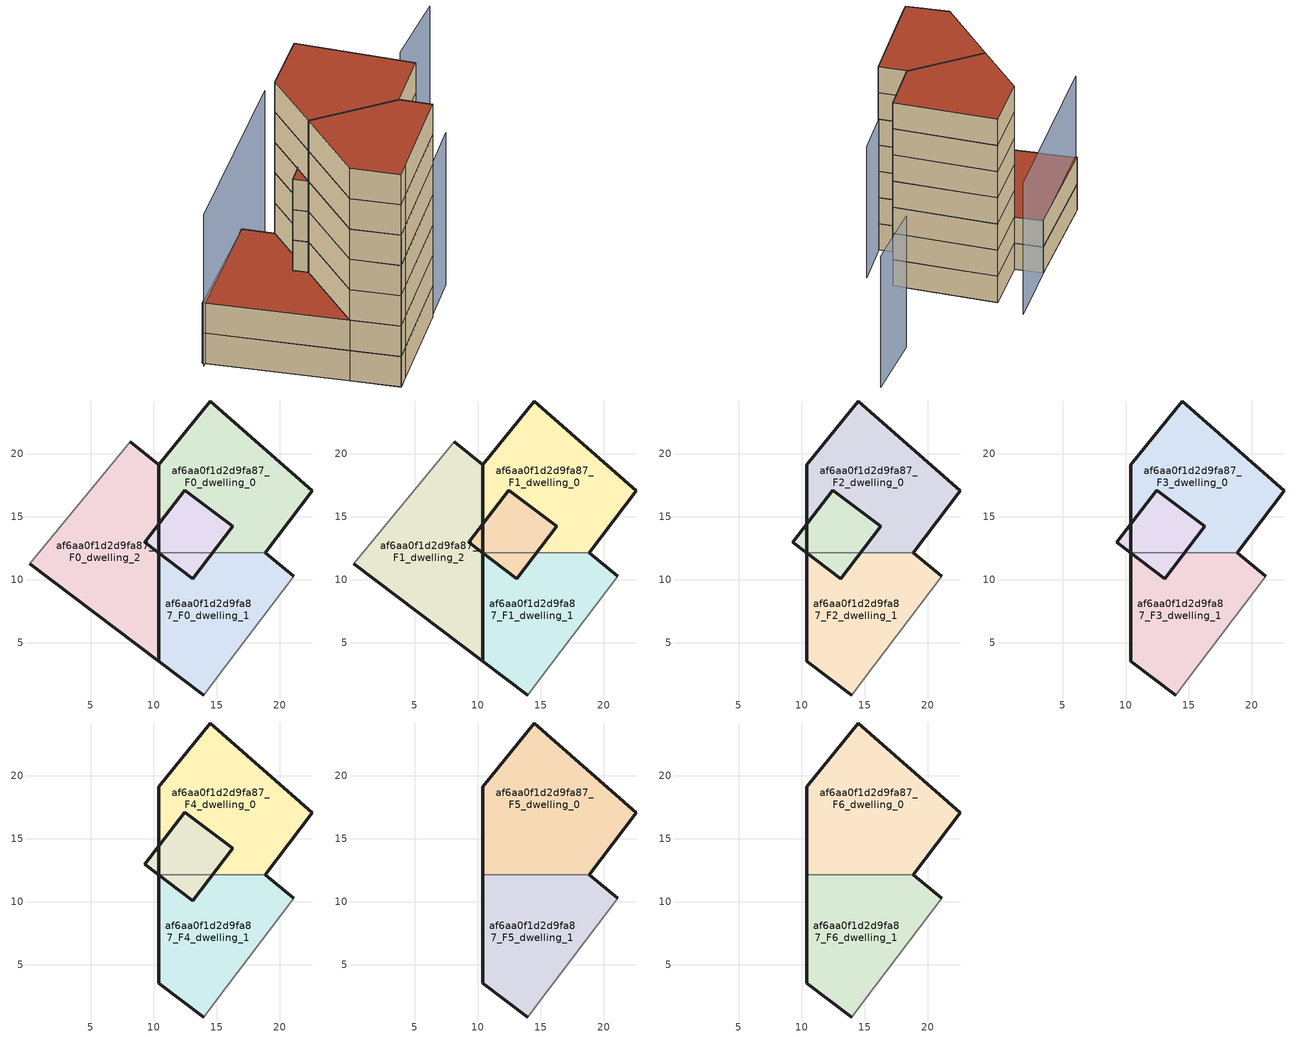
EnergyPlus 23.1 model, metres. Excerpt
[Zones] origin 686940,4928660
af6aa0f1d2d9fa87_F0_dwelling_0
 floor ground (EU_floor_Construction): 18.86,12.14 22.58,17.06 14.49,24.17 10.43,19.1 10.43,12.14 z0
 wall outside (EU_wall_Construction): 10.43,12.14 10.43,19.1 14.49,24.17 22.58,17.06 18.86,12.14 z0:3
 wall to af6aa0f1d2d9fa87_F0_dwelling_1 (EU_wall_Construction): 18.86,12.14 10.43,12.14 z0:3
af6aa0f1d2d9fa87_F0_dwelling_1
 floor ground (EU_floor_Construction): 14.9,2.06 21.12,10.27 18.86,12.14 10.43,12.14 10.43,3.53 13.99,0.85 z0
 wall outside (EU_wall_Construction): 13.99,0.85 10.43,3.53 10.43,12.14 / 18.86,12.14 21.12,10.27 z0:3
 wall adiabatic (EU_wall_Construction): 21.12,10.27 14.9,2.06 13.99,0.85 z0:3
af6aa0f1d2d9fa87_F0_dwelling_2
 floor ground (EU_floor_Construction): 10.43,3.53 10.43,19.1 8.16,20.92 0.19,11.26 z0
 wall outside (EU_wall_Construction): 8.16,20.92 10.43,19.1 10.43,3.53 0.19,11.26 z0:3
 wall adiabatic (EU_wall_Construction): 0.19,11.26 8.16,20.92 z0:3
af6aa0f1d2d9fa87_F2_circulation
 floor ground (EU_floor_Construction): 13.11,10.07 16.26,14.23 12.46,17.1 9.31,12.95 z0
 wall outside (EU_wall_Construction): 12.46,17.1 16.26,14.23 13.11,10.07 9.31,12.95 12.46,17.1 z0:3
af6aa0f1d2d9fa87_F1_dwelling_0
 floor to af6aa0f1d2d9fa87_F0_dwelling_0 (EU_floor_Construction): 18.86,12.14 22.58,17.06 14.49,24.17 10.43,19.1 10.43,12.14 z3
 wall outside (EU_wall_Construction): 10.43,12.14 10.43,19.1 14.49,24.17 22.58,17.06 18.86,12.14 z3:6
 wall to af6aa0f1d2d9fa87_F1_dwelling_1 (EU_wall_Construction): 18.86,12.14 10.43,12.14 z3:6
af6aa0f1d2d9fa87_F1_dwelling_1
 floor to af6aa0f1d2d9fa87_F0_dwelling_1 (EU_floor_Construction): 14.9,2.06 21.12,10.27 18.86,12.14 10.43,12.14 10.43,3.53 13.99,0.85 z3
 wall outside (EU_wall_Construction): 13.99,0.85 10.43,3.53 10.43,12.14 / 18.86,12.14 21.12,10.27 z3:6
 wall adiabatic (EU_wall_Construction): 21.12,10.27 14.9,2.06 13.99,0.85 z3:6
af6aa0f1d2d9fa87_F1_dwelling_2
 floor to af6aa0f1d2d9fa87_F0_dwelling_2 (EU_floor_Construction): 10.43,3.53 10.43,19.1 8.16,20.92 0.19,11.26 z3
 wall outside (EU_wall_Construction): 8.16,20.92 10.43,19.1 10.43,3.53 0.19,11.26 z3:6
 wall adiabatic (EU_wall_Construction): 0.19,11.26 8.16,20.92 z3:6
 roof outside (EU_roof_Construction): 10.43,19.1 10.43,3.53 0.19,11.26 8.16,20.92 z6
af6aa0f1d2d9fa87_F3_circulation
 floor to af6aa0f1d2d9fa87_F2_circulation (EU_floor_Construction): 13.11,10.07 16.26,14.23 12.46,17.1 9.31,12.95 z3
 wall outside (EU_wall_Construction): 12.46,17.1 16.26,14.23 13.11,10.07 9.31,12.95 12.46,17.1 z3:6
af6aa0f1d2d9fa87_F2_dwelling_0
 floor to af6aa0f1d2d9fa87_F1_dwelling_0 (EU_floor_Construction): 18.86,12.14 22.58,17.06 14.49,24.17 10.43,19.1 10.43,12.14 z6
 wall outside (EU_wall_Construction): 10.43,12.14 10.43,19.1 14.49,24.17 22.58,17.06 18.86,12.14 z6:9
 wall to af6aa0f1d2d9fa87_F2_dwelling_1 (EU_wall_Construction): 18.86,12.14 10.43,12.14 z6:9
af6aa0f1d2d9fa87_F2_dwelling_1
 floor to af6aa0f1d2d9fa87_F1_dwelling_1 (EU_floor_Construction): 14.9,2.06 21.12,10.27 18.86,12.14 10.43,12.14 10.43,3.53 13.99,0.85 z6
 wall outside (EU_wall_Construction): 13.99,0.85 10.43,3.53 10.43,12.14 / 18.86,12.14 21.12,10.27 z6:9
 wall adiabatic (EU_wall_Construction): 21.12,10.27 14.9,2.06 13.99,0.85 z6:9
af6aa0f1d2d9fa87_F4_circulation
 floor to af6aa0f1d2d9fa87_F3_circulation (EU_floor_Construction): 13.11,10.07 16.26,14.23 12.46,17.1 9.31,12.95 z6
 wall outside (EU_wall_Construction): 12.46,17.1 16.26,14.23 13.11,10.07 9.31,12.95 12.46,17.1 z6:9
af6aa0f1d2d9fa87_F3_dwelling_0
 floor to af6aa0f1d2d9fa87_F2_dwelling_0 (EU_floor_Construction): 18.86,12.14 22.58,17.06 14.49,24.17 10.43,19.1 10.43,12.14 z9
 wall outside (EU_wall_Construction): 10.43,12.14 10.43,19.1 14.49,24.17 22.58,17.06 18.86,12.14 z9:12
 wall to af6aa0f1d2d9fa87_F3_dwelling_1 (EU_wall_Construction): 18.86,12.14 10.43,12.14 z9:12
af6aa0f1d2d9fa87_F3_dwelling_1
 floor to af6aa0f1d2d9fa87_F2_dwelling_1 (EU_floor_Construction): 14.9,2.06 21.12,10.27 18.86,12.14 10.43,12.14 10.43,3.53 13.99,0.85 z9
 wall outside (EU_wall_Construction): 13.99,0.85 10.43,3.53 10.43,12.14 / 18.86,12.14 21.12,10.27 z9:12
 wall adiabatic (EU_wall_Construction): 21.12,10.27 14.9,2.06 13.99,0.85 z9:12
af6aa0f1d2d9fa87_F5_circulation
 floor to af6aa0f1d2d9fa87_F4_circulation (EU_floor_Construction): 13.11,10.07 16.26,14.23 12.46,17.1 9.31,12.95 z9
 wall outside (EU_wall_Construction): 12.46,17.1 16.26,14.23 13.11,10.07 9.31,12.95 12.46,17.1 z9:12
af6aa0f1d2d9fa87_F4_dwelling_0
 floor to af6aa0f1d2d9fa87_F3_dwelling_0 (EU_floor_Construction): 18.86,12.14 22.58,17.06 14.49,24.17 10.43,19.1 10.43,12.14 z12
 wall outside (EU_wall_Construction): 10.43,12.14 10.43,19.1 14.49,24.17 22.58,17.06 18.86,12.14 z12:15
 wall to af6aa0f1d2d9fa87_F4_dwelling_1 (EU_wall_Construction): 18.86,12.14 10.43,12.14 z12:15
af6aa0f1d2d9fa87_F4_dwelling_1
 floor to af6aa0f1d2d9fa87_F3_dwelling_1 (EU_floor_Construction): 14.9,2.06 21.12,10.27 18.86,12.14 10.43,12.14 10.43,3.53 13.99,0.85 z12
 wall outside (EU_wall_Construction): 13.99,0.85 10.43,3.53 10.43,12.14 / 18.86,12.14 21.12,10.27 z12:15
 wall adiabatic (EU_wall_Construction): 21.12,10.27 14.9,2.06 13.99,0.85 z12:15
af6aa0f1d2d9fa87_F6_circulation
 floor to af6aa0f1d2d9fa87_F5_circulation (EU_floor_Construction): 13.11,10.07 16.26,14.23 12.46,17.1 9.31,12.95 z12
 wall outside (EU_wall_Construction): 12.46,17.1 16.26,14.23 13.11,10.07 9.31,12.95 12.46,17.1 z12:15
 roof outside (EU_roof_Construction): 16.26,14.23 13.11,10.07 9.31,12.95 12.46,17.1 z15
af6aa0f1d2d9fa87_F5_dwelling_0
 floor to af6aa0f1d2d9fa87_F4_dwelling_0 (EU_floor_Construction): 18.86,12.14 22.58,17.06 14.49,24.17 10.43,19.1 10.43,12.14 z15
 wall outside (EU_wall_Construction): 10.43,12.14 10.43,19.1 14.49,24.17 22.58,17.06 18.86,12.14 z15:18
 wall to af6aa0f1d2d9fa87_F5_dwelling_1 (EU_wall_Construction): 18.86,12.14 10.43,12.14 z15:18
af6aa0f1d2d9fa87_F5_dwelling_1
 floor to af6aa0f1d2d9fa87_F4_dwelling_1 (EU_floor_Construction): 14.9,2.06 21.12,10.27 18.86,12.14 10.43,12.14 10.43,3.53 13.99,0.85 z15
 wall outside (EU_wall_Construction): 13.99,0.85 10.43,3.53 10.43,12.14 / 18.86,12.14 21.12,10.27 z15:18
 wall adiabatic (EU_wall_Construction): 21.12,10.27 14.9,2.06 13.99,0.85 z15:18
af6aa0f1d2d9fa87_F6_dwelling_0
 floor to af6aa0f1d2d9fa87_F5_dwelling_0 (EU_floor_Construction): 18.86,12.14 22.58,17.06 14.49,24.17 10.43,19.1 10.43,12.14 z18
 wall outside (EU_wall_Construction): 10.43,12.14 10.43,19.1 14.49,24.17 22.58,17.06 18.86,12.14 z18:21
 wall to af6aa0f1d2d9fa87_F6_dwelling_1 (EU_wall_Construction): 18.86,12.14 10.43,12.14 z18:21
 roof outside (EU_roof_Construction): 22.58,17.06 18.86,12.14 10.43,12.14 10.43,19.1 14.49,24.17 z21
af6aa0f1d2d9fa87_F6_dwelling_1
 floor to af6aa0f1d2d9fa87_F5_dwelling_1 (EU_floor_Construction): 14.9,2.06 21.12,10.27 18.86,12.14 10.43,12.14 10.43,3.53 13.99,0.85 z18
 wall outside (EU_wall_Construction): 13.99,0.85 10.43,3.53 10.43,12.14 / 18.86,12.14 21.12,10.27 z18:21
 wall adiabatic (EU_wall_Construction): 21.12,10.27 14.9,2.06 13.99,0.85 z18:21
 roof outside (EU_roof_Construction): 21.12,10.27 14.9,2.06 13.99,0.85 10.43,3.53 10.43,12.14 18.86,12.14 z21
shading: 13.99,0.85 24.27,14.62 / 26.1,28.25 31.48,34.12 / 13.09,27.17 0.12,10.76 z0:15
[Building]
EU S2 Campaign: North Axis=0; Terrain=City; Solar Distribution=FullExterior
[Site:Location]
Bologna: Latitude=44.5; Longitude=11.25; Time Zone=1; Elevation=37
[SizingPeriod:WeatherFileDays]
AnnualSizingPeriod: Begin Month=1; Begin Day of Month=1; End Month=12; End Day of Month=31; Day of Week for Start Day=Monday; Use Weather File Daylight Saving Period=No; Use Weather File Rain and Snow Indicators=No
[MATERIAL]
EU_InternalMass_Material: Roughness=MediumRough; Thickness=0.1; Conductivity=1; Density=1800; Specific Heat=900; Thermal Absorptance=0.9; Solar Absorptance=0.7; Visible Absorptance=0.7
[MATERIAL:NOMASS] Roughness=MediumRough; Thermal Absorptance=0.9; Solar Absorptance=0.7; Visible Absorptance=0.7
Name | Thermal Resistance
EU_wall_NoMass | 0.905828
EU_roof_NoMass | 0.37593
EU_floor_NoMass | 0.67114
[CONSTRUCTION]
EU_wall_Construction: EU_wall_NoMass
EU_roof_Construction: EU_roof_NoMass
EU_floor_Construction: EU_floor_NoMass
EU_InternalMass_Construction: EU_InternalMass_Material
[ZONE] Type=1; Multiplier=1; Ceiling Height=autocalculate; Floor Area=autocalculate; Part of Total Floor Area=Yes
Name | Volume
af6aa0f1d2d9fa87_F0_dwelling_0; af6aa0f1d2d9fa87_F1_dwelling_0; af6aa0f1d2d9fa87_F2_dwelling_0; af6aa0f1d2d9fa87_F3_dwelling_0; af6aa0f1d2d9fa87_F4_dwelling_0; af6aa0f1d2d9fa87_F5_dwelling_0; af6aa0f1d2d9fa87_F6_dwelling_0 | 293.883
af6aa0f1d2d9fa87_F0_dwelling_1; af6aa0f1d2d9fa87_F1_dwelling_1; af6aa0f1d2d9fa87_F2_dwelling_1; af6aa0f1d2d9fa87_F3_dwelling_1; af6aa0f1d2d9fa87_F4_dwelling_1; af6aa0f1d2d9fa87_F5_dwelling_1; af6aa0f1d2d9fa87_F6_dwelling_1 | 240.559
af6aa0f1d2d9fa87_F0_dwelling_2; af6aa0f1d2d9fa87_F1_dwelling_2 | 293.714
af6aa0f1d2d9fa87_F2_circulation; af6aa0f1d2d9fa87_F3_circulation; af6aa0f1d2d9fa87_F4_circulation; af6aa0f1d2d9fa87_F5_circulation; af6aa0f1d2d9fa87_F6_circulation | 74.5496
[INTERNALMASS] Construction=EU_InternalMass_Construction
Name | Zone or ZoneList | Surface Area
af6aa0f1d2d9fa87_F0_dwelling_0_EU_InternalMass | af6aa0f1d2d9fa87_F0_dwelling_0 | 97.9613
af6aa0f1d2d9fa87_F0_dwelling_1_EU_InternalMass | af6aa0f1d2d9fa87_F0_dwelling_1 | 80.187
af6aa0f1d2d9fa87_F0_dwelling_2_EU_InternalMass | af6aa0f1d2d9fa87_F0_dwelling_2 | 97.9072
af6aa0f1d2d9fa87_F1_dwelling_0_EU_InternalMass | af6aa0f1d2d9fa87_F1_dwelling_0 | 97.9613
af6aa0f1d2d9fa87_F1_dwelling_1_EU_InternalMass | af6aa0f1d2d9fa87_F1_dwelling_1 | 80.187
af6aa0f1d2d9fa87_F1_dwelling_2_EU_InternalMass | af6aa0f1d2d9fa87_F1_dwelling_2 | 97.9072
af6aa0f1d2d9fa87_F2_dwelling_0_EU_InternalMass | af6aa0f1d2d9fa87_F2_dwelling_0 | 125.618
af6aa0f1d2d9fa87_F2_dwelling_1_EU_InternalMass | af6aa0f1d2d9fa87_F2_dwelling_1 | 125.618
af6aa0f1d2d9fa87_F3_dwelling_0_EU_InternalMass | af6aa0f1d2d9fa87_F3_dwelling_0 | 125.618
af6aa0f1d2d9fa87_F3_dwelling_1_EU_InternalMass | af6aa0f1d2d9fa87_F3_dwelling_1 | 125.618
af6aa0f1d2d9fa87_F4_dwelling_0_EU_InternalMass | af6aa0f1d2d9fa87_F4_dwelling_0 | 125.618
af6aa0f1d2d9fa87_F4_dwelling_1_EU_InternalMass | af6aa0f1d2d9fa87_F4_dwelling_1 | 125.618
af6aa0f1d2d9fa87_F5_dwelling_0_EU_InternalMass | af6aa0f1d2d9fa87_F5_dwelling_0 | 125.618
af6aa0f1d2d9fa87_F5_dwelling_1_EU_InternalMass | af6aa0f1d2d9fa87_F5_dwelling_1 | 125.618
af6aa0f1d2d9fa87_F6_dwelling_0_EU_InternalMass | af6aa0f1d2d9fa87_F6_dwelling_0 | 125.618
af6aa0f1d2d9fa87_F6_dwelling_1_EU_InternalMass | af6aa0f1d2d9fa87_F6_dwelling_1 | 125.618
[OTHEREQUIPMENT] Fuel Type=Electricity; Design Level Calculation Method=Watts/Area; Power per Zone Floor Area=1; Fraction Latent=0; Fraction Radiant=0; Fraction Lost=0; Carbon Dioxide Generation Rate=0; EndUse Subcategory=EU_Step8_InternalGains
Name | Zone or ZoneList or Space or SpaceList | Schedule
EU_Step8_InternalGain_af6aa0f1d2d9fa87_F0_dwelling_0_f000 | af6aa0f1d2d9fa87_F0_dwelling_0 | EU_Step8_GainSchedule_af6aa0f1d2d9fa87_F0_dwelling_0_f000
EU_Step8_InternalGain_af6aa0f1d2d9fa87_F0_dwelling_1_f000 | af6aa0f1d2d9fa87_F0_dwelling_1 | EU_Step8_GainSchedule_af6aa0f1d2d9fa87_F0_dwelling_1_f000
EU_Step8_InternalGain_af6aa0f1d2d9fa87_F0_dwelling_2_f000 | af6aa0f1d2d9fa87_F0_dwelling_2 | EU_Step8_GainSchedule_af6aa0f1d2d9fa87_F0_dwelling_2_f000
EU_Step8_InternalGain_af6aa0f1d2d9fa87_F1_dwelling_0_f000 | af6aa0f1d2d9fa87_F1_dwelling_0 | EU_Step8_GainSchedule_af6aa0f1d2d9fa87_F1_dwelling_0_f000
EU_Step8_InternalGain_af6aa0f1d2d9fa87_F1_dwelling_1_f000 | af6aa0f1d2d9fa87_F1_dwelling_1 | EU_Step8_GainSchedule_af6aa0f1d2d9fa87_F1_dwelling_1_f000
EU_Step8_InternalGain_af6aa0f1d2d9fa87_F1_dwelling_2_f000 | af6aa0f1d2d9fa87_F1_dwelling_2 | EU_Step8_GainSchedule_af6aa0f1d2d9fa87_F1_dwelling_2_f000
EU_Step8_InternalGain_af6aa0f1d2d9fa87_F2_dwelling_0_f000 | af6aa0f1d2d9fa87_F2_dwelling_0 | EU_Step8_GainSchedule_af6aa0f1d2d9fa87_F2_dwelling_0_f000
EU_Step8_InternalGain_af6aa0f1d2d9fa87_F2_dwelling_1_f000 | af6aa0f1d2d9fa87_F2_dwelling_1 | EU_Step8_GainSchedule_af6aa0f1d2d9fa87_F2_dwelling_1_f000
EU_Step8_InternalGain_af6aa0f1d2d9fa87_F3_dwelling_0_f000 | af6aa0f1d2d9fa87_F3_dwelling_0 | EU_Step8_GainSchedule_af6aa0f1d2d9fa87_F3_dwelling_0_f000
EU_Step8_InternalGain_af6aa0f1d2d9fa87_F3_dwelling_1_f000 | af6aa0f1d2d9fa87_F3_dwelling_1 | EU_Step8_GainSchedule_af6aa0f1d2d9fa87_F3_dwelling_1_f000
EU_Step8_InternalGain_af6aa0f1d2d9fa87_F4_dwelling_0_f000 | af6aa0f1d2d9fa87_F4_dwelling_0 | EU_Step8_GainSchedule_af6aa0f1d2d9fa87_F4_dwelling_0_f000
EU_Step8_InternalGain_af6aa0f1d2d9fa87_F4_dwelling_1_f000 | af6aa0f1d2d9fa87_F4_dwelling_1 | EU_Step8_GainSchedule_af6aa0f1d2d9fa87_F4_dwelling_1_f000
EU_Step8_InternalGain_af6aa0f1d2d9fa87_F5_dwelling_0_f000 | af6aa0f1d2d9fa87_F5_dwelling_0 | EU_Step8_GainSchedule_af6aa0f1d2d9fa87_F5_dwelling_0_f000
EU_Step8_InternalGain_af6aa0f1d2d9fa87_F5_dwelling_1_f000 | af6aa0f1d2d9fa87_F5_dwelling_1 | EU_Step8_GainSchedule_af6aa0f1d2d9fa87_F5_dwelling_1_f000
EU_Step8_InternalGain_af6aa0f1d2d9fa87_F6_dwelling_0_f000 | af6aa0f1d2d9fa87_F6_dwelling_0 | EU_Step8_GainSchedule_af6aa0f1d2d9fa87_F6_dwelling_0_f000
EU_Step8_InternalGain_af6aa0f1d2d9fa87_F6_dwelling_1_f000 | af6aa0f1d2d9fa87_F6_dwelling_1 | EU_Step8_GainSchedule_af6aa0f1d2d9fa87_F6_dwelling_1_f000
[ZONEINFILTRATION:DESIGNFLOWRATE] Schedule=EU_AlwaysOn; Design Flow Rate Calculation Method=Flow/Area; Flow Rate per Floor Area=0.0005; Constant Term Coefficient=1; Temperature Term Coefficient=0; Velocity Term Coefficient=0; Velocity Squared Term Coefficient=0
Name | Zone or ZoneList or Space or SpaceList
EU_Circulation_Infiltration_af6aa0f1d2d9fa87_F2_circulation | af6aa0f1d2d9fa87_F2_circulation
EU_Circulation_Infiltration_af6aa0f1d2d9fa87_F3_circulation | af6aa0f1d2d9fa87_F3_circulation
EU_Circulation_Infiltration_af6aa0f1d2d9fa87_F4_circulation | af6aa0f1d2d9fa87_F4_circulation
EU_Circulation_Infiltration_af6aa0f1d2d9fa87_F5_circulation | af6aa0f1d2d9fa87_F5_circulation
EU_Circulation_Infiltration_af6aa0f1d2d9fa87_F6_circulation | af6aa0f1d2d9fa87_F6_circulation
[ZONEVENTILATION:DESIGNFLOWRATE] Schedule=EU_AlwaysOn; Design Flow Rate Calculation Method=AirChanges/Hour; Air Changes per Hour=0.73129; Ventilation Type=Natural; Fan Pressure Rise=0; Fan Total Efficiency=1; Constant Term Coefficient=1; Temperature Term Coefficient=0; Velocity Term Coefficient=0; Velocity Squared Term Coefficient=0; Minimum Indoor Temperature=-100; Maximum Indoor Temperature=100; Delta Temperature=-100; Minimum Outdoor Temperature=-100; Maximum Outdoor Temperature=100; Maximum Wind Speed=40
Name | Zone or ZoneList or Space or SpaceList
EU_ConstantAir_af6aa0f1d2d9fa87_F0_dwelling_0 | af6aa0f1d2d9fa87_F0_dwelling_0
EU_ConstantAir_af6aa0f1d2d9fa87_F0_dwelling_1 | af6aa0f1d2d9fa87_F0_dwelling_1
EU_ConstantAir_af6aa0f1d2d9fa87_F0_dwelling_2 | af6aa0f1d2d9fa87_F0_dwelling_2
EU_ConstantAir_af6aa0f1d2d9fa87_F1_dwelling_0 | af6aa0f1d2d9fa87_F1_dwelling_0
EU_ConstantAir_af6aa0f1d2d9fa87_F1_dwelling_1 | af6aa0f1d2d9fa87_F1_dwelling_1
EU_ConstantAir_af6aa0f1d2d9fa87_F1_dwelling_2 | af6aa0f1d2d9fa87_F1_dwelling_2
EU_ConstantAir_af6aa0f1d2d9fa87_F2_dwelling_0 | af6aa0f1d2d9fa87_F2_dwelling_0
EU_ConstantAir_af6aa0f1d2d9fa87_F2_dwelling_1 | af6aa0f1d2d9fa87_F2_dwelling_1
EU_ConstantAir_af6aa0f1d2d9fa87_F3_dwelling_0 | af6aa0f1d2d9fa87_F3_dwelling_0
EU_ConstantAir_af6aa0f1d2d9fa87_F3_dwelling_1 | af6aa0f1d2d9fa87_F3_dwelling_1
EU_ConstantAir_af6aa0f1d2d9fa87_F4_dwelling_0 | af6aa0f1d2d9fa87_F4_dwelling_0
EU_ConstantAir_af6aa0f1d2d9fa87_F4_dwelling_1 | af6aa0f1d2d9fa87_F4_dwelling_1
EU_ConstantAir_af6aa0f1d2d9fa87_F5_dwelling_0 | af6aa0f1d2d9fa87_F5_dwelling_0
EU_ConstantAir_af6aa0f1d2d9fa87_F5_dwelling_1 | af6aa0f1d2d9fa87_F5_dwelling_1
EU_ConstantAir_af6aa0f1d2d9fa87_F6_dwelling_0 | af6aa0f1d2d9fa87_F6_dwelling_0
EU_ConstantAir_af6aa0f1d2d9fa87_F6_dwelling_1 | af6aa0f1d2d9fa87_F6_dwelling_1
[HVACTEMPLATE:THERMOSTAT] Constant Heating Setpoint=20; Constant Cooling Setpoint=50
EU_HeatOnly_af6aa0f1d2d9fa87_F0_dwelling_0; EU_HeatOnly_af6aa0f1d2d9fa87_F0_dwelling_1; EU_HeatOnly_af6aa0f1d2d9fa87_F0_dwelling_2; EU_HeatOnly_af6aa0f1d2d9fa87_F1_dwelling_0; EU_HeatOnly_af6aa0f1d2d9fa87_F1_dwelling_1; EU_HeatOnly_af6aa0f1d2d9fa87_F1_dwelling_2; EU_HeatOnly_af6aa0f1d2d9fa87_F2_dwelling_0; EU_HeatOnly_af6aa0f1d2d9fa87_F2_dwelling_1; EU_HeatOnly_af6aa0f1d2d9fa87_F3_dwelling_0; EU_HeatOnly_af6aa0f1d2d9fa87_F3_dwelling_1; EU_HeatOnly_af6aa0f1d2d9fa87_F4_dwelling_0; EU_HeatOnly_af6aa0f1d2d9fa87_F4_dwelling_1; EU_HeatOnly_af6aa0f1d2d9fa87_F5_dwelling_0; EU_HeatOnly_af6aa0f1d2d9fa87_F5_dwelling_1; EU_HeatOnly_af6aa0f1d2d9fa87_F6_dwelling_0; EU_HeatOnly_af6aa0f1d2d9fa87_F6_dwelling_1
[HVACTEMPLATE:ZONE:IDEALLOADSAIRSYSTEM] System Availability Schedule=EU_AlwaysOn; Maximum Heating Supply Air Temperature=50; Minimum Cooling Supply Air Temperature=13; Maximum Heating Supply Air Humidity Ratio=0.0156; Minimum Cooling Supply Air Humidity Ratio=0.0077; Heating Limit=NoLimit; Cooling Limit=NoLimit; Heating Availability Schedule=EU_AlwaysOn; Cooling Availability Schedule=EU_CoolingOff; Dehumidification Control Type=ConstantSensibleHeatRatio; Cooling Sensible Heat Ratio=0.7; Dehumidification Setpoint=60; Humidification Control Type=None; Humidification Setpoint=30; Outdoor Air Method=None; Outdoor Air Flow Rate per Person=0.00944; Outdoor Air Flow Rate per Zone Floor Area=0; Outdoor Air Flow Rate per Zone=0; Demand Controlled Ventilation Type=None; Outdoor Air Economizer Type=NoEconomizer; Heat Recovery Type=None; Sensible Heat Recovery Effectiveness=0.7; Latent Heat Recovery Effectiveness=0.65
Name | Template Thermostat
af6aa0f1d2d9fa87_F0_dwelling_0 | EU_HeatOnly_af6aa0f1d2d9fa87_F0_dwelling_0
af6aa0f1d2d9fa87_F0_dwelling_1 | EU_HeatOnly_af6aa0f1d2d9fa87_F0_dwelling_1
af6aa0f1d2d9fa87_F0_dwelling_2 | EU_HeatOnly_af6aa0f1d2d9fa87_F0_dwelling_2
af6aa0f1d2d9fa87_F1_dwelling_0 | EU_HeatOnly_af6aa0f1d2d9fa87_F1_dwelling_0
af6aa0f1d2d9fa87_F1_dwelling_1 | EU_HeatOnly_af6aa0f1d2d9fa87_F1_dwelling_1
af6aa0f1d2d9fa87_F1_dwelling_2 | EU_HeatOnly_af6aa0f1d2d9fa87_F1_dwelling_2
af6aa0f1d2d9fa87_F2_dwelling_0 | EU_HeatOnly_af6aa0f1d2d9fa87_F2_dwelling_0
af6aa0f1d2d9fa87_F2_dwelling_1 | EU_HeatOnly_af6aa0f1d2d9fa87_F2_dwelling_1
af6aa0f1d2d9fa87_F3_dwelling_0 | EU_HeatOnly_af6aa0f1d2d9fa87_F3_dwelling_0
af6aa0f1d2d9fa87_F3_dwelling_1 | EU_HeatOnly_af6aa0f1d2d9fa87_F3_dwelling_1
af6aa0f1d2d9fa87_F4_dwelling_0 | EU_HeatOnly_af6aa0f1d2d9fa87_F4_dwelling_0
af6aa0f1d2d9fa87_F4_dwelling_1 | EU_HeatOnly_af6aa0f1d2d9fa87_F4_dwelling_1
af6aa0f1d2d9fa87_F5_dwelling_0 | EU_HeatOnly_af6aa0f1d2d9fa87_F5_dwelling_0
af6aa0f1d2d9fa87_F5_dwelling_1 | EU_HeatOnly_af6aa0f1d2d9fa87_F5_dwelling_1
af6aa0f1d2d9fa87_F6_dwelling_0 | EU_HeatOnly_af6aa0f1d2d9fa87_F6_dwelling_0
af6aa0f1d2d9fa87_F6_dwelling_1 | EU_HeatOnly_af6aa0f1d2d9fa87_F6_dwelling_1
[SIZING:ZONE] Zone Cooling Design Supply Air Temperature Input Method=SupplyAirTemperature; Zone Cooling Design Supply Air Temperature=13; Zone Heating Design Supply Air Temperature Input Method=SupplyAirTemperature; Zone Heating Design Supply Air Temperature=50; Zone Cooling Design Supply Air Humidity Ratio=0.008; Zone Heating Design Supply Air Humidity Ratio=0.008; Cooling Design Air Flow Method=DesignDay; Cooling Design Air Flow Rate=0; Cooling Minimum Air Flow per Zone Floor Area=0.000762; Cooling Minimum Air Flow=0; Cooling Minimum Air Flow Fraction=0.2; Heating Design Air Flow Method=DesignDay; Heating Design Air Flow Rate=0; Heating Maximum Air Flow per Zone Floor Area=0.002032; Heating Maximum Air Flow=0.141576; Heating Maximum Air Flow Fraction=0.3; Account for Dedicated Outdoor Air System=No; Dedicated Outdoor Air System Control Strategy=NeutralSupplyAir; Dedicated Outdoor Air Low Setpoint Temperature for Design=autosize; Dedicated Outdoor Air High Setpoint Temperature for Design=autosize; Zone Load Sizing Method=Sensible Load Only No Latent Load; Zone Latent Cooling Design Supply Air Humidity Ratio Input Method=HumidityRatioDifference; Zone Cooling Design Supply Air Humidity Ratio Difference=0.005; Zone Latent Heating Design Supply Air Humidity Ratio Input Method=HumidityRatioDifference; Zone Humidification Design Supply Air Humidity Ratio Difference=0.005
af6aa0f1d2d9fa87_F0_dwelling_0; af6aa0f1d2d9fa87_F0_dwelling_1; af6aa0f1d2d9fa87_F0_dwelling_2; af6aa0f1d2d9fa87_F1_dwelling_0; af6aa0f1d2d9fa87_F1_dwelling_1; af6aa0f1d2d9fa87_F1_dwelling_2; af6aa0f1d2d9fa87_F2_dwelling_0; af6aa0f1d2d9fa87_F2_dwelling_1; af6aa0f1d2d9fa87_F3_dwelling_0; af6aa0f1d2d9fa87_F3_dwelling_1; af6aa0f1d2d9fa87_F4_dwelling_0; af6aa0f1d2d9fa87_F4_dwelling_1; af6aa0f1d2d9fa87_F5_dwelling_0; af6aa0f1d2d9fa87_F5_dwelling_1; af6aa0f1d2d9fa87_F6_dwelling_0; af6aa0f1d2d9fa87_F6_dwelling_1
[SCHEDULE:CONSTANT]
Name | Hourly Value
EU_AlwaysOn | 1
EU_CoolingOff | 0
[SCHEDULE:FILE] Column Number=1; Rows to Skip at Top=0; Number of Hours of Data=8760; Column Separator=Comma; Interpolate to Timestep=No; Minutes per Item=60; Adjust Schedule for Daylight Savings=Yes
Name | File
EU_Step8_GainSchedule_af6aa0f1d2d9fa87_F0_dwelling_0_f000 | ../../schedules/af6aa0f1d2d9fa87/af6aa0f1d2d9fa87_F0_dwelling_0_f000_gain.csv
EU_Step8_GainSchedule_af6aa0f1d2d9fa87_F0_dwelling_1_f000 | ../../schedules/af6aa0f1d2d9fa87/af6aa0f1d2d9fa87_F0_dwelling_1_f000_gain.csv
EU_Step8_GainSchedule_af6aa0f1d2d9fa87_F0_dwelling_2_f000 | ../../schedules/af6aa0f1d2d9fa87/af6aa0f1d2d9fa87_F0_dwelling_2_f000_gain.csv
EU_Step8_GainSchedule_af6aa0f1d2d9fa87_F1_dwelling_0_f000 | ../../schedules/af6aa0f1d2d9fa87/af6aa0f1d2d9fa87_F1_dwelling_0_f000_gain.csv
EU_Step8_GainSchedule_af6aa0f1d2d9fa87_F1_dwelling_1_f000 | ../../schedules/af6aa0f1d2d9fa87/af6aa0f1d2d9fa87_F1_dwelling_1_f000_gain.csv
EU_Step8_GainSchedule_af6aa0f1d2d9fa87_F1_dwelling_2_f000 | ../../schedules/af6aa0f1d2d9fa87/af6aa0f1d2d9fa87_F1_dwelling_2_f000_gain.csv
EU_Step8_GainSchedule_af6aa0f1d2d9fa87_F2_dwelling_0_f000 | ../../schedules/af6aa0f1d2d9fa87/af6aa0f1d2d9fa87_F2_dwelling_0_f000_gain.csv
EU_Step8_GainSchedule_af6aa0f1d2d9fa87_F2_dwelling_1_f000 | ../../schedules/af6aa0f1d2d9fa87/af6aa0f1d2d9fa87_F2_dwelling_1_f000_gain.csv
EU_Step8_GainSchedule_af6aa0f1d2d9fa87_F3_dwelling_0_f000 | ../../schedules/af6aa0f1d2d9fa87/af6aa0f1d2d9fa87_F3_dwelling_0_f000_gain.csv
EU_Step8_GainSchedule_af6aa0f1d2d9fa87_F3_dwelling_1_f000 | ../../schedules/af6aa0f1d2d9fa87/af6aa0f1d2d9fa87_F3_dwelling_1_f000_gain.csv
EU_Step8_GainSchedule_af6aa0f1d2d9fa87_F4_dwelling_0_f000 | ../../schedules/af6aa0f1d2d9fa87/af6aa0f1d2d9fa87_F4_dwelling_0_f000_gain.csv
EU_Step8_GainSchedule_af6aa0f1d2d9fa87_F4_dwelling_1_f000 | ../../schedules/af6aa0f1d2d9fa87/af6aa0f1d2d9fa87_F4_dwelling_1_f000_gain.csv
EU_Step8_GainSchedule_af6aa0f1d2d9fa87_F5_dwelling_0_f000 | ../../schedules/af6aa0f1d2d9fa87/af6aa0f1d2d9fa87_F5_dwelling_0_f000_gain.csv
EU_Step8_GainSchedule_af6aa0f1d2d9fa87_F5_dwelling_1_f000 | ../../schedules/af6aa0f1d2d9fa87/af6aa0f1d2d9fa87_F5_dwelling_1_f000_gain.csv
EU_Step8_GainSchedule_af6aa0f1d2d9fa87_F6_dwelling_0_f000 | ../../schedules/af6aa0f1d2d9fa87/af6aa0f1d2d9fa87_F6_dwelling_0_f000_gain.csv
EU_Step8_GainSchedule_af6aa0f1d2d9fa87_F6_dwelling_1_f000 | ../../schedules/af6aa0f1d2d9fa87/af6aa0f1d2d9fa87_F6_dwelling_1_f000_gain.csv
